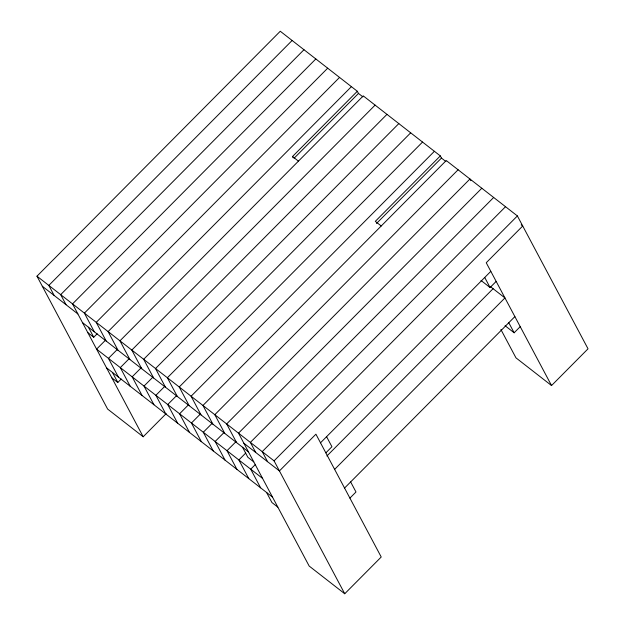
<?xml version="1.0" encoding="UTF-8"?>
<svg xmlns="http://www.w3.org/2000/svg" width="625" height="625" viewBox="0 0 625 625"><rect width="100%" height="100%" fill="white"/><g stroke="black" fill="none" stroke-linecap="round" stroke-linejoin="round"><path stroke-width="0.94" d="M166.164 413.633L143.188 436.766L107.617 409.062L36.969 276.188L280.266 31.25L357.328 91.273L358.477 93.43L362.922 96.891M292.117 40.484L48.82 285.422L54.172 295.477M303.977 49.719L60.68 294.656L66.023 304.711M315.836 58.953L72.531 303.891L143.188 436.766M327.688 68.188L84.391 313.125L94.32 331.797M339.547 77.422L96.242 322.359L106.172 341.031M87.812 332.617L93.742 337.234L97.172 333.781M351.398 86.656L108.102 331.594L118.031 350.266M105.383 340.297L96.594 349.141L262.578 478.422M293.273 157.961L292.508 156.523L357.328 91.273M294.336 157.992L358.477 93.43M117.383 349.375L108.453 358.375L118.383 377.047M375.109 105.125L131.812 350.062L141.742 368.734M129.242 358.609L120.305 367.609L130.234 386.281M111.875 377.867L117.797 382.484L121.234 379.031M386.969 114.359L143.672 359.297L153.602 377.969M141.094 367.844L132.164 376.844L142.094 395.516M398.82 123.594L155.523 368.531L165.453 387.203M152.953 377.078L144.016 386.078L153.945 404.75M410.68 132.828L167.383 377.766L177.312 396.438M164.805 386.312L155.875 395.312L165.805 413.984M422.531 142.062L179.234 386.992L189.164 405.672M176.664 395.547L167.727 404.547L177.656 423.219M434.391 151.297L191.094 396.227L201.023 414.906M188.516 404.781L179.586 413.781L189.516 432.453M129.891 359.5L119.961 340.828L363.258 95.891L440.32 155.914L375.305 221.359L381.234 225.977M376.453 223.516L441.461 158.07L440.32 155.914M200.375 414.016L191.438 423.016L201.367 441.688M458.102 169.766L214.805 414.695L224.734 433.375M212.234 423.25L203.297 432.25L213.227 450.922M224.086 432.484L215.148 441.484L225.078 460.156M481.812 188.234L238.516 433.164L309.164 566.047L344.734 593.75L381.227 557.008L315.922 434.188L279.43 470.93L243.859 443.227M235.945 441.719L227.008 450.719L236.937 469.391M493.664 197.469L250.367 442.398L255.719 452.461M245.734 453.031L238.867 459.953L248.797 478.625M505.523 206.703L262.227 451.633L267.57 461.695M255.531 464.344L250.719 469.187L260.648 487.859M344.734 593.75L274.078 460.867L517.383 215.937L446.242 160.531L202.945 405.461L212.875 424.141M320.508 442.805L490.812 271.352M325.852 452.859L331.938 446.734L326.586 436.68M481 280.453L490.078 287.531L496.164 281.406M326.898 456L493.086 288.695M334.633 469.383L504.945 297.93L490.125 286.383M344.562 488.055L514.875 316.602M349.914 498.109L355.992 491.992L350.648 481.93M505.055 325.711L514.141 332.781L520.219 326.656M500.898 329.508L515.969 357.852L551.539 385.555L588.031 348.812L517.383 215.937M441.461 158.07L445.906 161.531M521.211 224.812L522.727 225.992L486.234 262.734L551.539 385.555M292.508 156.523L298.438 161.141M36.969 276.188L274.078 460.867M42.312 286.242L77.883 313.945M82.461 322.562L248.445 451.844M253.789 461.898L247.859 457.281L242.516 447.227M106.523 367.812L272.508 497.094M277.852 507.148L271.922 502.531L266.578 492.477M470.859 180.695L469.953 179L226.656 423.93L236.586 442.609M484.734 277.477L490.078 287.531M508.789 322.727L514.141 332.781M88.391 327.18L93.742 337.234M112.453 372.43L117.797 382.484"/></g></svg>
